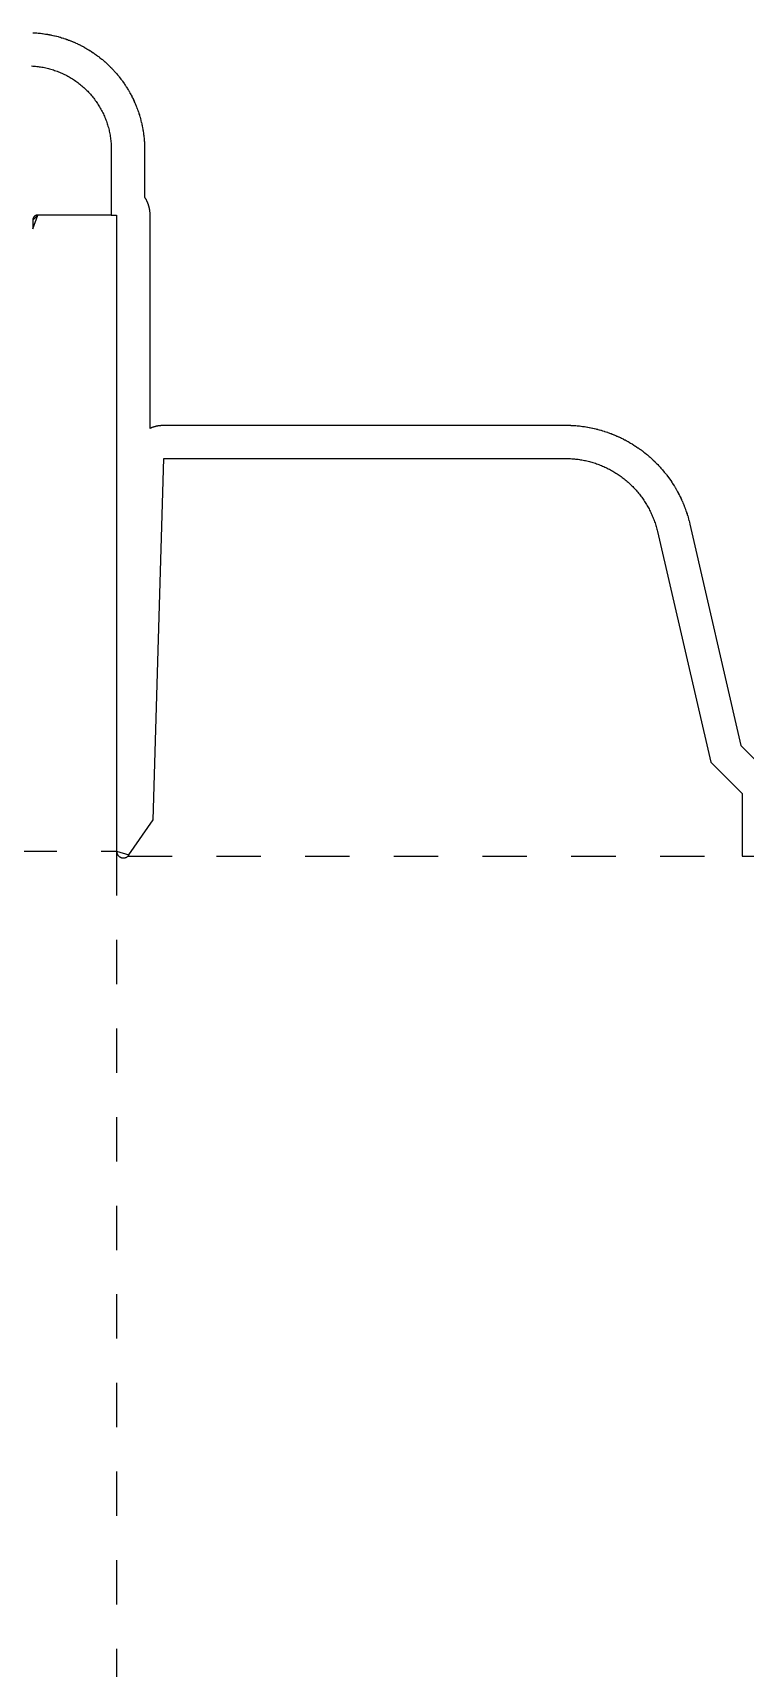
# Model space of a CAD drawing. Extents: x -9 to 1073, y -897 to 0.
# Drawn here: x 362.5 to 555.2, y -442.8 to 0 of the extents above; entities that cross this region are included whole.
import ezdxf

# ---------------------------------------------------------------- set-up
doc = ezdxf.new("R2010")
doc.units = 0
doc.linetypes.add('DASHED', pattern=[24, 12, -12])
for name, color, linetype in [('BLEED', 3, 'CONTINUOUS'), ('CREASE', 5, 'DASHED'), ('CUT', 1, 'CONTINUOUS')]:
    doc.layers.add(name, color=color, linetype=linetype)

msp = doc.modelspace()

# ---------------------------------------------------------------- linework, layer by layer
at = {"layer": 'BLEED'}
for p, q in [((362.4768, -0.0317), (362.6222, -0.0389)), ((362.6222, -0.0389), (362.9779, -0.0583)), ((362.9779, -0.0583), (363.1226, -0.067)), ((363.1226, -0.067), (363.4783, -0.0922)), ((363.4783, -0.0922), (363.6259, -0.1037)), ((363.6259, -0.1037), (363.9802, -0.1346)), ((363.9802, -0.1346), (364.1047, -0.1469)), ((364.1047, -0.1469), (364.4597, -0.1829)), ((364.4597, -0.1829), (364.6073, -0.1987)), ((364.6073, -0.1987), (364.9608, -0.2405)), ((364.9608, -0.2405), (365.107, -0.2592)), ((365.107, -0.2592), (365.4598, -0.3067)), ((365.4598, -0.3067), (365.6045, -0.3276)), ((365.6045, -0.3276), (365.9566, -0.3809)), ((365.9566, -0.3809), (366.084, -0.401)), ((366.084, -0.401), (366.4354, -0.4594)), ((366.4354, -0.4594), (366.5794, -0.4846)), ((366.5794, -0.4846), (366.93, -0.5486)), ((366.93, -0.5486), (367.0596, -0.5731)), ((367.0596, -0.5731), (367.4088, -0.6422)), ((367.4088, -0.6422), (367.5694, -0.6754)), ((367.5694, -0.6754), (367.9178, -0.751)), ((367.9178, -0.751), (368.0294, -0.7762)), ((368.0294, -0.7762), (368.3765, -0.8561)), ((368.3765, -0.8561), (368.5399, -0.895)), ((368.5399, -0.895), (368.8855, -0.9814)), ((368.8855, -0.9814), (368.9964, -1.0102)), ((368.9964, -1.0102), (369.3406, -1.1009)), ((369.3406, -1.1009), (369.4975, -1.1434)), ((369.4975, -1.1434), (369.841, -1.2406)), ((369.841, -1.2406), (369.9612, -1.2758)), ((369.9612, -1.2758), (370.3018, -1.3774)), ((370.3018, -1.3774), (370.4566, -1.4249)), ((370.4566, -1.4249), (370.7964, -1.5329)), ((370.7964, -1.5329), (370.9058, -1.5682)), ((370.9058, -1.5682), (371.2442, -1.6805)), ((371.2442, -1.6805), (371.3969, -1.733)), ((371.3969, -1.733), (371.7324, -1.8511)), ((371.7324, -1.8511), (371.8562, -1.8958)), ((371.8562, -1.8958), (372.1903, -2.0189)), ((372.1903, -2.0189), (372.33, -2.0714)), ((372.33, -2.0714), (372.6626, -2.2003)), ((372.6626, -2.2003), (372.7822, -2.2478)), ((372.7822, -2.2478), (373.1119, -2.381)), ((373.1119, -2.381), (373.2487, -2.4379)), ((373.2487, -2.4379), (373.577, -2.5769)), ((373.577, -2.5769), (373.711, -2.6345)), ((373.711, -2.6345), (374.0364, -2.7785)), ((374.0364, -2.7785), (374.171, -2.839)), ((374.171, -2.839), (374.495, -2.9887)), ((374.495, -2.9887), (374.6117, -3.0442)), ((374.6117, -3.0442), (374.9328, -3.1982)), ((374.9328, -3.1982), (375.0646, -3.263)), ((375.0646, -3.263), (375.3828, -3.4222)), ((375.3828, -3.4222), (375.5059, -3.4848)), ((375.5059, -3.4848), (375.822, -3.649)), ((375.822, -3.649), (375.9444, -3.7138)), ((375.9444, -3.7138), (376.2583, -3.883)), ((376.2583, -3.883), (376.3944, -3.9578)), ((376.3944, -3.9578), (376.7047, -4.1321)), ((376.7047, -4.1321), (376.8106, -4.1918)), ((376.8106, -4.1918), (377.1187, -4.3704)), ((377.1187, -4.3704), (377.2447, -4.4453)), ((377.2447, -4.4453), (377.55, -4.6289)), ((377.55, -4.6289), (377.6753, -4.7052)), ((377.6753, -4.7052), (377.9777, -4.8938)), ((377.9777, -4.8938), (378.0965, -4.9694)), ((378.0965, -4.9694), (378.3953, -5.1624)), ((378.3953, -5.1624), (378.5098, -5.2373)), ((378.5098, -5.2373), (378.8064, -5.4353)), ((378.8064, -5.4353), (378.9353, -5.5231)), ((378.9353, -5.5231), (379.2283, -5.7262)), ((379.2283, -5.7262), (379.332, -5.7996)), ((379.332, -5.7996), (379.6214, -6.0062)), ((379.6214, -6.0062), (379.7395, -6.0919)), ((379.7395, -6.0919), (380.0261, -6.3036)), ((380.0261, -6.3036), (380.1305, -6.3821)), ((380.1305, -6.3821), (380.4142, -6.5981)), ((380.4142, -6.5981), (380.5466, -6.7003)), ((380.5466, -6.7003), (380.826, -6.9214)), ((380.826, -6.9214), (380.9167, -6.9948)), ((380.9167, -6.9948), (381.1932, -7.2194)), ((381.1932, -7.2194), (381.312, -7.3174)), ((381.312, -7.3174), (381.5842, -7.5463)), ((381.5842, -7.5463), (381.6936, -7.6399)), ((381.6936, -7.6399), (381.9629, -7.8739)), ((381.9629, -7.8739), (382.0594, -7.9589)), ((382.0594, -7.9589), (382.325, -8.1965)), ((382.325, -8.1965), (382.4287, -8.2908)), ((382.4287, -8.2908), (382.6901, -8.532)), ((382.6901, -8.532), (382.8038, -8.6378)), ((382.8038, -8.6378), (383.0616, -8.8841)), ((383.0616, -8.8841), (383.1624, -8.9827)), ((383.1624, -8.9827), (383.4158, -9.2326)), ((383.4158, -9.2326), (383.5073, -9.3233)), ((383.5073, -9.3233), (383.7578, -9.5774)), ((383.7578, -9.5774), (383.8651, -9.689)), ((383.8651, -9.689), (384.1106, -9.9468)), ((384.1106, -9.9468), (384.1985, -10.0404)), ((384.1985, -10.0404), (384.4404, -10.3018)), ((384.4404, -10.3018), (384.5362, -10.4069)), ((384.5362, -10.4069), (384.7738, -10.6718)), ((384.7738, -10.6718), (384.876, -10.787)), ((384.876, -10.787), (385.1093, -11.0563)), ((385.1093, -11.0563), (385.1921, -11.1542)), ((385.1921, -11.1542), (385.4218, -11.4271)), ((385.4218, -11.4271), (385.5139, -11.538)), ((385.5139, -11.538), (385.7386, -11.8138)), ((385.7386, -11.8138), (385.835, -11.934)), ((385.835, -11.934), (386.0554, -12.2141)), ((386.0554, -12.2141), (386.1353, -12.317)), ((386.1353, -12.317), (386.3513, -12.6)), ((386.3513, -12.6), (386.4362, -12.7138)), ((386.4362, -12.7138), (386.6479, -13.0003)), ((386.6479, -13.0003), (386.7314, -13.1148)), ((386.7314, -13.1148), (386.9388, -13.405)), ((386.9388, -13.405), (387.0223, -13.5245)), ((387.0223, -13.5245), (387.2246, -13.8175)), ((387.2246, -13.8175), (387.2988, -13.9262)), ((387.2988, -13.9262), (387.4968, -14.2222)), ((387.4968, -14.2222), (387.5825, -14.3525)), ((387.5825, -14.3525), (387.7754, -14.652)), ((387.7754, -14.652), (387.841, -14.755)), ((387.841, -14.755), (388.0296, -15.0566)), ((388.0296, -15.0566), (388.111, -15.1898)), ((388.111, -15.1898), (388.2946, -15.4951)), ((388.2946, -15.4951), (388.3615, -15.6074)), ((388.3615, -15.6074), (388.5408, -15.9156)), ((388.5408, -15.9156), (388.6128, -16.043)), ((388.6128, -16.043), (388.787, -16.3541)), ((388.787, -16.3541), (388.854, -16.475)), ((388.854, -16.475), (389.0232, -16.7882)), ((389.0232, -16.7882), (389.0916, -16.9178)), ((389.0916, -16.9178), (389.2558, -17.2339)), ((389.2558, -17.2339), (389.322, -17.3642)), ((389.322, -17.3642), (389.4811, -17.6832)), ((389.4811, -17.6832), (389.5423, -17.8078)), ((389.5423, -17.8078), (389.6964, -18.1289)), ((389.6964, -18.1289), (389.7554, -18.2542)), ((389.7554, -18.2542), (389.9045, -18.5774)), ((389.9045, -18.5774), (389.9614, -18.7034)), ((389.9614, -18.7034), (390.1054, -19.0289)), ((390.1054, -19.0289), (390.163, -19.1628)), ((390.163, -19.1628), (390.3019, -19.4911)), ((390.3019, -19.4911), (390.3552, -19.6186)), ((390.3552, -19.6186), (390.4891, -19.949)), ((390.4891, -19.949), (390.5438, -20.088)), ((390.5438, -20.088), (390.672, -20.4199)), ((390.672, -20.4199), (390.721, -20.5495)), ((390.721, -20.5495), (390.8441, -20.8836)), ((390.8441, -20.8836), (390.8909, -21.0132)), ((390.8909, -21.0132), (391.009, -21.3494)), ((391.009, -21.3494), (391.0514, -21.4747)), ((391.0514, -21.4747), (391.1645, -21.8124)), ((391.1645, -21.8124), (391.2127, -21.96)), ((391.2127, -21.96), (391.32, -22.2998)), ((391.32, -22.2998), (391.3589, -22.4266)), ((391.3589, -22.4266), (391.4611, -22.7678)), ((391.4611, -22.7678), (391.5029, -22.9118)), ((391.5029, -22.9118), (391.5994, -23.2546)), ((391.5994, -23.2546), (391.6346, -23.382)), ((391.6346, -23.382), (391.7261, -23.7262)), ((391.7261, -23.7262), (391.7635, -23.8716)), ((391.7635, -23.8716), (391.8492, -24.2172)), ((391.8492, -24.2172), (391.8802, -24.3461)), ((391.8802, -24.3461), (391.9608, -24.6931)), ((391.9608, -24.6931), (391.9932, -24.8393)), ((391.9932, -24.8393), (392.0681, -25.1878)), ((392.0681, -25.1878), (392.094, -25.3138)), ((392.094, -25.3138), (392.1638, -25.663)), ((392.1638, -25.663), (392.1955, -25.8271)), ((392.1955, -25.8271), (392.2589, -26.1778)), ((392.2589, -26.1778), (392.2776, -26.2872)), ((392.2776, -26.2872), (392.3366, -26.6386)), ((392.3366, -26.6386), (392.3626, -26.8006)), ((392.3626, -26.8006), (392.4151, -27.1526)), ((392.4151, -27.1526), (392.4338, -27.283)), ((392.4338, -27.283), (392.4814, -27.6365)), ((392.4814, -27.6365), (392.4994, -27.7798)), ((392.4994, -27.7798), (392.5411, -28.1333)), ((392.5411, -28.1333), (392.5548, -28.2607)), ((392.5548, -28.2607), (392.5915, -28.615)), ((392.5915, -28.615), (392.6074, -28.7791)), ((392.6074, -28.7791), (392.6376, -29.1341)), ((392.6376, -29.1341), (392.6477, -29.2608)), ((392.6477, -29.2608), (392.6729, -29.6158)), ((392.6729, -29.6158), (392.6815, -29.7619)), ((392.6815, -29.7619), (392.701, -30.1176)), ((392.701, -30.1176), (392.7074, -30.245)), ((392.7074, -30.245), (392.7218, -30.6014)), ((392.7218, -30.6014), (392.7262, -30.7462)), ((392.7262, -30.7462), (392.7348, -31.1018)), ((392.7348, -31.1018), (392.7377, -31.266)), ((392.7377, -31.266), (392.7398, -31.6224)), ((392.7398, -31.6224), (392.7398, -44.545)), ((392.7398, -44.545), (392.7881, -44.6213)), ((392.7881, -44.6213), (392.8478, -44.7185)), ((392.8478, -44.7185), (392.9062, -44.8157)), ((392.9062, -44.8157), (392.9638, -44.9143)), ((392.9638, -44.9143), (393.0199, -45.0137)), ((393.0199, -45.0137), (393.0746, -45.113)), ((393.0746, -45.113), (393.1279, -45.2138)), ((393.1279, -45.2138), (393.1805, -45.3146)), ((393.1805, -45.3146), (393.2316, -45.4169)), ((393.2316, -45.4169), (393.2813, -45.5191)), ((393.2813, -45.5191), (393.3295, -45.6221)), ((393.3295, -45.6221), (393.3763, -45.7258)), ((393.3763, -45.7258), (393.4224, -45.8302)), ((393.4224, -45.8302), (393.4663, -45.9353)), ((393.4663, -45.9353), (393.5095, -46.0404)), ((393.5095, -46.0404), (393.5513, -46.1462)), ((393.5513, -46.1462), (393.5916, -46.2528)), ((393.5916, -46.2528), (393.6305, -46.3594)), ((393.6305, -46.3594), (393.6686, -46.4666)), ((393.6686, -46.4666), (393.7046, -46.5746)), ((393.7046, -46.5746), (393.7399, -46.6834)), ((393.7399, -46.6834), (393.773, -46.7921)), ((393.773, -46.7921), (393.8054, -46.9015)), ((393.8054, -46.9015), (393.8364, -47.011)), ((393.8364, -47.011), (393.8659, -47.1204)), ((393.8659, -47.1204), (393.894, -47.2313)), ((393.894, -47.2313), (393.9206, -47.3414)), ((393.9206, -47.3414), (393.9458, -47.453)), ((393.9458, -47.453), (393.9696, -47.5639)), ((393.9696, -47.5639), (393.9919, -47.6755)), ((393.9919, -47.6755), (394.0128, -47.7878)), ((394.0128, -47.7878), (394.033, -47.8994)), ((394.033, -47.8994), (394.051, -48.0118)), ((394.051, -48.0118), (394.0675, -48.1248)), ((394.0675, -48.1248), (394.0826, -48.2378)), ((394.0826, -48.2378), (394.097, -48.3502)), ((394.097, -48.3502), (394.1093, -48.4639)), ((394.1093, -48.4639), (394.1201, -48.577)), ((394.1201, -48.577), (394.1302, -48.6907)), ((394.1302, -48.6907), (394.1381, -48.8038)), ((394.1381, -48.8038), (394.1453, -48.9175)), ((394.1453, -48.9175), (394.1503, -49.0313)), ((394.1503, -49.0313), (394.1539, -49.145)), ((394.1539, -49.145), (394.1568, -49.2588)), ((394.1568, -49.2588), (394.1575, -49.3934)), ((394.1575, -49.3934), (394.1575, -107.1202)), ((394.1575, -107.1202), (394.1719, -107.1137)), ((394.1719, -107.1137), (394.2756, -107.0669)), ((394.2756, -107.0669), (394.38, -107.0215)), ((394.38, -107.0215), (394.4851, -106.9776)), ((394.4851, -106.9776), (394.591, -106.9351)), ((394.591, -106.9351), (394.6968, -106.8934)), ((394.6968, -106.8934), (394.8034, -106.8538)), ((394.8034, -106.8538), (394.9106, -106.8149)), ((394.9106, -106.8149), (395.0179, -106.7774)), ((395.0179, -106.7774), (395.1259, -106.7414)), ((395.1259, -106.7414), (395.2346, -106.7069)), ((395.2346, -106.7069), (395.3434, -106.6738)), ((395.3434, -106.6738), (395.4528, -106.6421)), ((395.4528, -106.6421), (395.5622, -106.6118)), ((395.5622, -106.6118), (395.6724, -106.583)), ((395.6724, -106.583), (395.7826, -106.555)), ((395.7826, -106.555), (395.8934, -106.529)), ((395.8934, -106.529), (396.005, -106.5038)), ((396.005, -106.5038), (396.1159, -106.4808)), ((396.1159, -106.4808), (396.2275, -106.4585)), ((396.2275, -106.4585), (396.3398, -106.4376)), ((396.3398, -106.4376), (396.4522, -106.4189)), ((396.4522, -106.4189), (396.5645, -106.4009)), ((396.5645, -106.4009), (396.6768, -106.3843)), ((396.6768, -106.3843), (396.7898, -106.3699)), ((396.7898, -106.3699), (396.9029, -106.3562)), ((396.9029, -106.3562), (397.0159, -106.344)), ((397.0159, -106.344), (397.1297, -106.3332)), ((397.1297, -106.3332), (397.2427, -106.3246)), ((397.2427, -106.3246), (397.3565, -106.3166)), ((397.3565, -106.3166), (397.4702, -106.3102)), ((397.4702, -106.3102), (397.584, -106.3051)), ((397.584, -106.3051), (397.6978, -106.3022)), ((397.6978, -106.3022), (397.8115, -106.3001)), ((397.8115, -106.3001), (397.913, -106.2994)), ((397.913, -106.2994), (506.6676, -106.2994)), ((506.6676, -106.2994), (507.0103, -106.3015)), ((507.0103, -106.3015), (507.1428, -106.3037)), ((507.1428, -106.3037), (507.4855, -106.3109)), ((507.4855, -106.3109), (507.5986, -106.3138)), ((507.5986, -106.3138), (507.9413, -106.3253)), ((507.9413, -106.3253), (508.055, -106.3296)), ((508.055, -106.3296), (508.397, -106.3454)), ((508.397, -106.3454), (508.5281, -106.3526)), ((508.5281, -106.3526), (508.8708, -106.3735)), ((508.8708, -106.3735), (508.9853, -106.3814)), ((508.9853, -106.3814), (509.3273, -106.4066)), ((509.3273, -106.4066), (509.441, -106.416)), ((509.441, -106.416), (509.7823, -106.4455)), ((509.7823, -106.4455), (509.9134, -106.4578)), ((509.9134, -106.4578), (510.2546, -106.4923)), ((510.2546, -106.4923), (510.3878, -106.5067)), ((510.3878, -106.5067), (510.7284, -106.5463)), ((510.7284, -106.5463), (510.8234, -106.5578)), ((510.8234, -106.5578), (511.1633, -106.601)), ((511.1633, -106.601), (511.2936, -106.6183)), ((511.2936, -106.6183), (511.6334, -106.6666)), ((511.6334, -106.6666), (511.7681, -106.6867)), ((511.7681, -106.6867), (512.1065, -106.74)), ((512.1065, -106.74), (512.1986, -106.7551)), ((512.1986, -106.7551), (512.537, -106.812)), ((512.537, -106.812), (512.6717, -106.8358)), ((512.6717, -106.8358), (513.0086, -106.8977)), ((513.0086, -106.8977), (513.1217, -106.9193)), ((513.1217, -106.9193), (513.4579, -106.9855)), ((513.4579, -106.9855), (513.589, -107.0122)), ((513.589, -107.0122), (513.9245, -107.0834)), ((513.9245, -107.0834), (514.0361, -107.1079)), ((514.0361, -107.1079), (514.3709, -107.1835)), ((514.3709, -107.1835), (514.4688, -107.2066)), ((514.4688, -107.2066), (514.8022, -107.2858)), ((514.8022, -107.2858), (514.9541, -107.3225)), ((514.9541, -107.3225), (515.286, -107.4074)), ((515.286, -107.4074), (515.3789, -107.4319)), ((515.3789, -107.4319), (515.7101, -107.5205)), ((515.7101, -107.5205), (515.8426, -107.5572)), ((515.8426, -107.5572), (516.1723, -107.6508)), ((516.1723, -107.6508), (516.2645, -107.6774)), ((516.2645, -107.6774), (516.5935, -107.7746)), ((516.5935, -107.7746), (516.7303, -107.8164)), ((516.7303, -107.8164), (517.0572, -107.9186)), ((517.0572, -107.9186), (517.1659, -107.9532)), ((517.1659, -107.9532), (517.4921, -108.0598)), ((517.4921, -108.0598), (517.6051, -108.0979)), ((517.6051, -108.0979), (517.9298, -108.2088)), ((517.9298, -108.2088), (518.0486, -108.2498)), ((518.0486, -108.2498), (518.3712, -108.365)), ((518.3712, -108.365), (518.4835, -108.4061)), ((518.4835, -108.4061), (518.8046, -108.5256)), ((518.8046, -108.5256), (518.9162, -108.5681)), ((518.9162, -108.5681), (519.2359, -108.6919)), ((519.2359, -108.6919), (519.3475, -108.7358)), ((519.3475, -108.7358), (519.6658, -108.864)), ((519.6658, -108.864), (519.7824, -108.9122)), ((519.7824, -108.9122), (520.0985, -109.0447)), ((520.0985, -109.0447), (520.2079, -109.0915)), ((520.2079, -109.0915), (520.5226, -109.2283)), ((520.5226, -109.2283), (520.6226, -109.2722)), ((520.6226, -109.2722), (520.9351, -109.4126)), ((520.9351, -109.4126), (521.059, -109.4695)), ((521.059, -109.4695), (521.37, -109.615)), ((521.37, -109.615), (521.4758, -109.6654)), ((521.4758, -109.6654), (521.784, -109.8144)), ((521.784, -109.8144), (521.8906, -109.867)), ((521.8906, -109.867), (522.1973, -110.0203)), ((522.1973, -110.0203), (522.2952, -110.07)), ((522.2952, -110.07), (522.5998, -110.227)), ((522.5998, -110.227), (522.7272, -110.2939)), ((522.7272, -110.2939), (523.0296, -110.4559)), ((523.0296, -110.4559), (523.1261, -110.5085)), ((523.1261, -110.5085), (523.4263, -110.6741)), ((523.4263, -110.6741), (523.5228, -110.7274)), ((523.5228, -110.7274), (523.8209, -110.8966)), ((523.8209, -110.8966), (523.9303, -110.9599)), ((523.9303, -110.9599), (524.2262, -111.1334)), ((524.2262, -111.1334), (524.3429, -111.2033)), ((524.3429, -111.2033), (524.6359, -111.3811)), ((524.6359, -111.3811), (524.7302, -111.4387)), ((524.7302, -111.4387), (525.0211, -111.6202)), ((525.0211, -111.6202), (525.114, -111.6792)), ((525.114, -111.6792), (525.4027, -111.8642)), ((525.4027, -111.8642), (525.5165, -111.9384)), ((525.5165, -111.9384), (525.8023, -112.1278)), ((525.8023, -112.1278), (525.9031, -112.1954)), ((525.9031, -112.1954), (526.1861, -112.3884)), ((526.1861, -112.3884), (526.289, -112.4597)), ((526.289, -112.4597), (526.5698, -112.657)), ((526.5698, -112.657), (526.6469, -112.7117)), ((526.6469, -112.7117), (526.9255, -112.9118)), ((526.9255, -112.9118), (527.0443, -112.999)), ((527.0443, -112.999), (527.3194, -113.2034)), ((527.3194, -113.2034), (527.4065, -113.269)), ((527.4065, -113.269), (527.6794, -113.477)), ((527.6794, -113.477), (527.7845, -113.5584)), ((527.7845, -113.5584), (528.0538, -113.7701)), ((528.0538, -113.7701), (528.1394, -113.8378)), ((528.1394, -113.8378), (528.4066, -114.053)), ((528.4066, -114.053), (528.498, -114.1279)), ((528.498, -114.1279), (528.7615, -114.3461)), ((528.7615, -114.3461), (528.8558, -114.426)), ((528.8558, -114.426), (529.1172, -114.6485)), ((529.1172, -114.6485), (529.218, -114.7356)), ((529.218, -114.7356), (529.4758, -114.9617)), ((529.4758, -114.9617), (529.5557, -115.0322)), ((529.5557, -115.0322), (529.8106, -115.2612)), ((529.8106, -115.2612), (529.8998, -115.3426)), ((529.8998, -115.3426), (530.1518, -115.5751)), ((530.1518, -115.5751), (530.2404, -115.6572)), ((530.2404, -115.6572), (530.4895, -115.8934)), ((530.4895, -115.8934), (530.5946, -115.9956)), ((530.5946, -115.9956), (530.8394, -116.2354)), ((530.8394, -116.2354), (530.9064, -116.3009)), ((530.9064, -116.3009), (531.149, -116.5435)), ((531.149, -116.5435), (531.2333, -116.6292)), ((531.2333, -116.6292), (531.4723, -116.8747)), ((531.4723, -116.8747), (531.5652, -116.9712)), ((531.5652, -116.9712), (531.8006, -117.2203)), ((531.8006, -117.2203), (531.8734, -117.2988)), ((531.8734, -117.2988), (532.1059, -117.5508)), ((532.1059, -117.5508), (532.1959, -117.6494)), ((532.1959, -117.6494), (532.4249, -117.905)), ((532.4249, -117.905), (532.5048, -117.995)), ((532.5048, -117.995), (532.7302, -118.2535)), ((532.7302, -118.2535), (532.8086, -118.3457)), ((532.8086, -118.3457), (533.0304, -118.607)), ((533.0304, -118.607), (533.1082, -118.6999)), ((533.1082, -118.6999), (533.3263, -118.9642)), ((533.3263, -118.9642), (533.4026, -119.0578)), ((533.4026, -119.0578), (533.6172, -119.3249)), ((533.6172, -119.3249), (533.6834, -119.4084)), ((533.6834, -119.4084), (533.8951, -119.6784)), ((533.8951, -119.6784), (533.9786, -119.7857)), ((533.9786, -119.7857), (534.186, -120.0586)), ((534.186, -120.0586), (534.258, -120.1558)), ((534.258, -120.1558), (534.4618, -120.4315)), ((534.4618, -120.4315), (534.5266, -120.5201)), ((534.5266, -120.5201), (534.7267, -120.798)), ((534.7267, -120.798), (534.803, -120.9053)), ((534.803, -120.9053), (534.9996, -121.1868)), ((534.9996, -121.1868), (535.0709, -121.2905)), ((535.0709, -121.2905), (535.2631, -121.5742)), ((535.2631, -121.5742), (535.3157, -121.6526)), ((535.3157, -121.6526), (535.505, -121.9385)), ((535.505, -121.9385), (535.5878, -122.0659)), ((535.5878, -122.0659), (535.7722, -122.3546)), ((535.7722, -122.3546), (535.8276, -122.4425)), ((535.8276, -122.4425), (536.009, -122.7341)), ((536.009, -122.7341), (536.0702, -122.8334)), ((536.0702, -122.8334), (536.2474, -123.1265)), ((536.2474, -123.1265), (536.3215, -123.2518)), ((536.3215, -123.2518), (536.4943, -123.5484)), ((536.4943, -123.5484), (536.5447, -123.6355)), ((536.5447, -123.6355), (536.7139, -123.9336)), ((536.7139, -123.9336), (536.7758, -124.0445)), ((536.7758, -124.0445), (536.9407, -124.3447)), ((536.9407, -124.3447), (537.1538, -124.7443)), ((537.1538, -124.7443), (537.2172, -124.8638)), ((537.2172, -124.8638), (537.3742, -125.1691)), ((537.3742, -125.1691), (537.4274, -125.275)), ((537.4274, -125.275), (537.5801, -125.5817)), ((537.5801, -125.5817), (537.6283, -125.6803)), ((537.6283, -125.6803), (537.7774, -125.9892)), ((537.7774, -125.9892), (537.8386, -126.1188)), ((537.8386, -126.1188), (537.9826, -126.4298)), ((537.9826, -126.4298), (538.025, -126.5227)), ((538.025, -126.5227), (538.1654, -126.8352)), ((538.1654, -126.8352), (538.2166, -126.9511)), ((538.2166, -126.9511), (538.3526, -127.2658)), ((538.3526, -127.2658), (538.3951, -127.3658)), ((538.3951, -127.3658), (538.5276, -127.6826)), ((538.5276, -127.6826), (538.5794, -127.8094)), ((538.5794, -127.8094), (538.7069, -128.1276)), ((538.7069, -128.1276), (538.7508, -128.2385)), ((538.7508, -128.2385), (538.8739, -128.5582)), ((538.8739, -128.5582), (538.9121, -128.6597)), ((538.9121, -128.6597), (539.0316, -128.9815)), ((539.0316, -128.9815), (539.0784, -129.1104)), ((539.0784, -129.1104), (539.1929, -129.4337)), ((539.1929, -129.4337), (539.2303, -129.541)), ((539.2303, -129.541), (539.3405, -129.865)), ((539.3405, -129.865), (539.3801, -129.9845)), ((539.3801, -129.9845), (539.4859, -130.3106)), ((539.4859, -130.3106), (539.5219, -130.4244)), ((539.5219, -130.4244), (539.6234, -130.752)), ((539.6234, -130.752), (539.658, -130.8665)), ((539.658, -130.8665), (539.7552, -131.1955)), ((539.7552, -131.1955), (539.7869, -131.305)), ((539.7869, -131.305), (539.8798, -131.6347)), ((539.8798, -131.6347), (539.9114, -131.7499)), ((539.9114, -131.7499), (540, -132.0811)), ((540, -132.0811), (540.0346, -132.2143)), ((540.0346, -132.2143), (540.1181, -132.547)), ((540.1181, -132.547), (540.1411, -132.6406)), ((540.1411, -132.6406), (540.221, -132.9739)), ((540.221, -132.9739), (540.2383, -133.0474)), ((540.2383, -133.0474), (554.071, -192.965)), ((554.071, -192.965), (560.7497, -199.6438))]:
    msp.add_line(p, q, dxfattribs=at)
at = {"layer": 'CREASE'}
for p, q in [((45, -221.5984), (385.1575, -221.5984)), ((385.1575, -221.5984), (385.1575, -675.1417)), ((388.1773, -223.0157), (554.3858, -223.0157))]:
    msp.add_line(p, q, dxfattribs=at)
at = {"layer": 'CUT'}
for p, q in [((362.1312, -9.0252), (362.4869, -9.0446)), ((362.4869, -9.0446), (362.8426, -9.0698)), ((362.8426, -9.0698), (363.1968, -9.1008)), ((363.1968, -9.1008), (363.5518, -9.1368)), ((363.5518, -9.1368), (363.9053, -9.1786)), ((363.9053, -9.1786), (364.2581, -9.2261)), ((364.2581, -9.2261), (364.6102, -9.2794)), ((364.6102, -9.2794), (364.9615, -9.3377)), ((364.9615, -9.3377), (365.3122, -9.4018)), ((365.3122, -9.4018), (365.6614, -9.4709)), ((365.6614, -9.4709), (366.0098, -9.5465)), ((366.0098, -9.5465), (366.3569, -9.6264)), ((366.3569, -9.6264), (366.7025, -9.7128)), ((366.7025, -9.7128), (367.0466, -9.8035)), ((367.0466, -9.8035), (367.3901, -9.9007)), ((367.3901, -9.9007), (367.7306, -10.0022)), ((367.7306, -10.0022), (368.0705, -10.1102)), ((368.0705, -10.1102), (368.4089, -10.2226)), ((368.4089, -10.2226), (368.7444, -10.3406)), ((368.7444, -10.3406), (369.0785, -10.4638)), ((369.0785, -10.4638), (369.4111, -10.5926)), ((369.4111, -10.5926), (369.7409, -10.7258)), ((369.7409, -10.7258), (370.0692, -10.8648)), ((370.0692, -10.8648), (370.3946, -11.0088)), ((370.3946, -11.0088), (370.7186, -11.1586)), ((370.7186, -11.1586), (371.0398, -11.3126)), ((371.0398, -11.3126), (371.358, -11.4718)), ((371.358, -11.4718), (371.6741, -11.6359)), ((371.6741, -11.6359), (371.988, -11.8051)), ((371.988, -11.8051), (372.2983, -11.9794)), ((372.2983, -11.9794), (372.6065, -12.1579)), ((372.6065, -12.1579), (372.9118, -12.3415)), ((372.9118, -12.3415), (373.2142, -12.5302)), ((373.2142, -12.5302), (373.513, -12.7231)), ((373.513, -12.7231), (373.8096, -12.9211)), ((373.8096, -12.9211), (374.1026, -13.1242)), ((374.1026, -13.1242), (374.3921, -13.3308)), ((374.3921, -13.3308), (374.6786, -13.5425)), ((374.6786, -13.5425), (374.9623, -13.7585)), ((374.9623, -13.7585), (375.2417, -13.9795)), ((375.2417, -13.9795), (375.5182, -14.2042)), ((375.5182, -14.2042), (375.7903, -14.4331)), ((375.7903, -14.4331), (376.0596, -14.6671)), ((376.0596, -14.6671), (376.3253, -14.9047)), ((376.3253, -14.9047), (376.5866, -15.1459)), ((376.5866, -15.1459), (376.8444, -15.3922)), ((376.8444, -15.3922), (377.0978, -15.642)), ((377.0978, -15.642), (377.3484, -15.8962)), ((377.3484, -15.8962), (377.5939, -16.1539)), ((377.5939, -16.1539), (377.8358, -16.4153)), ((377.8358, -16.4153), (378.0734, -16.6802)), ((378.0734, -16.6802), (378.3067, -16.9495)), ((378.3067, -16.9495), (378.5364, -17.2224)), ((378.5364, -17.2224), (378.761, -17.4982)), ((378.761, -17.4982), (378.9814, -17.7782)), ((378.9814, -17.7782), (379.1974, -18.0612)), ((379.1974, -18.0612), (379.409, -18.3478)), ((379.409, -18.3478), (379.6164, -18.6379)), ((379.6164, -18.6379), (379.8187, -18.931)), ((379.8187, -18.931), (380.0167, -19.2269)), ((380.0167, -19.2269), (380.2097, -19.5264)), ((380.2097, -19.5264), (380.3983, -19.8281)), ((380.3983, -19.8281), (380.5819, -20.1334)), ((380.5819, -20.1334), (380.7612, -20.4415)), ((380.7612, -20.4415), (380.9354, -20.7526)), ((380.9354, -20.7526), (381.1046, -21.0658)), ((381.1046, -21.0658), (381.2688, -21.3818)), ((381.2688, -21.3818), (381.4279, -21.7008)), ((381.4279, -21.7008), (381.582, -22.0219)), ((381.582, -22.0219), (381.731, -22.3452)), ((381.731, -22.3452), (381.875, -22.6706)), ((381.875, -22.6706), (382.014, -22.999)), ((382.014, -22.999), (382.1479, -23.3294)), ((382.1479, -23.3294), (382.2761, -23.6614)), ((382.2761, -23.6614), (382.3992, -23.9954)), ((382.3992, -23.9954), (382.5173, -24.3317)), ((382.5173, -24.3317), (382.6303, -24.6694)), ((382.6303, -24.6694), (382.7376, -25.0092)), ((382.7376, -25.0092), (382.8398, -25.3505)), ((382.8398, -25.3505), (382.9363, -25.6932)), ((382.9363, -25.6932), (383.0278, -26.0374)), ((383.0278, -26.0374), (383.1134, -26.383)), ((383.1134, -26.383), (383.1941, -26.73)), ((383.1941, -26.73), (383.269, -27.0785)), ((383.269, -27.0785), (383.3388, -27.4277)), ((383.3388, -27.4277), (383.4022, -27.7783)), ((383.4022, -27.7783), (383.4612, -28.1297)), ((383.4612, -28.1297), (383.5138, -28.4818)), ((383.5138, -28.4818), (383.5613, -28.8353)), ((383.5613, -28.8353), (383.603, -29.1888)), ((383.603, -29.1888), (383.6398, -29.543)), ((383.6398, -29.543), (383.67, -29.898)), ((383.67, -29.898), (383.6952, -30.253)), ((383.6952, -30.253), (383.7146, -30.6086)), ((383.7146, -30.6086), (383.729, -30.965)), ((383.729, -30.965), (383.7377, -31.3207)), ((383.7377, -31.3207), (383.7398, -31.6771)), ((383.7398, -31.6771), (383.7398, -31.6771)), ((383.7398, -31.6771), (383.7398, -49.3934)), ((363.8974, -49.3934), (362.4804, -50.8111)), ((362.4804, -53.1547), (363.8974, -49.3934)), ((362.4811, -50.7665), (362.4804, -50.7888)), ((362.4804, -50.7888), (362.4804, -50.8111)), ((362.4804, -50.8111), (362.4804, -53.1547)), ((362.4818, -50.7442), (362.4811, -50.7665)), ((362.4833, -50.7218), (362.4818, -50.7442)), ((362.4847, -50.6995), (362.4833, -50.7218)), ((362.4869, -50.6779), (362.4847, -50.6995)), ((362.489, -50.6556), (362.4869, -50.6779)), ((362.4912, -50.6333), (362.489, -50.6556)), ((362.4948, -50.611), (362.4912, -50.6333)), ((362.4977, -50.5894), (362.4948, -50.611)), ((362.5013, -50.567), (362.4977, -50.5894)), ((362.5056, -50.5454), (362.5013, -50.567)), ((362.5099, -50.5238), (362.5056, -50.5454)), ((362.5142, -50.5015), (362.5099, -50.5238)), ((362.5193, -50.4799), (362.5142, -50.5015)), ((362.525, -50.4583), (362.5193, -50.4799)), ((362.5308, -50.4367), (362.525, -50.4583)), ((362.5366, -50.4158), (362.5308, -50.4367)), ((362.543, -50.3942), (362.5366, -50.4158)), ((362.5495, -50.3734), (362.543, -50.3942)), ((362.5567, -50.3518), (362.5495, -50.3734)), ((362.5639, -50.3309), (362.5567, -50.3518)), ((362.5718, -50.31), (362.5639, -50.3309)), ((362.5798, -50.2891), (362.5718, -50.31)), ((362.5884, -50.269), (362.5798, -50.2891)), ((362.597, -50.2481), (362.5884, -50.269)), ((362.6057, -50.2279), (362.597, -50.2481)), ((362.615, -50.2078), (362.6057, -50.2279)), ((362.6251, -50.1876), (362.615, -50.2078)), ((362.6345, -50.1674), (362.6251, -50.1876)), ((362.6453, -50.148), (362.6345, -50.1674)), ((362.6554, -50.1286), (362.6453, -50.148)), ((362.6662, -50.1091), (362.6554, -50.1286)), ((362.6777, -50.0897), (362.6662, -50.1091)), ((362.6892, -50.0702), (362.6777, -50.0897)), ((362.7007, -50.0515), (362.6892, -50.0702)), ((362.713, -50.0328), (362.7007, -50.0515)), ((362.7252, -50.0141), (362.713, -50.0328)), ((362.7382, -49.9961), (362.7252, -50.0141)), ((362.7511, -49.9781), (362.7382, -49.9961)), ((362.7641, -49.9601), (362.7511, -49.9781)), ((362.7778, -49.9421), (362.7641, -49.9601)), ((362.7914, -49.9248), (362.7778, -49.9421)), ((362.8058, -49.9075), (362.7914, -49.9248)), ((362.8202, -49.8902), (362.8058, -49.9075)), ((362.8346, -49.8737), (362.8202, -49.8902)), ((362.849, -49.8571), (362.8346, -49.8737)), ((362.8642, -49.8406), (362.849, -49.8571)), ((362.88, -49.8247), (362.8642, -49.8406)), ((362.8951, -49.8089), (362.88, -49.8247)), ((362.911, -49.793), (362.8951, -49.8089)), ((362.9275, -49.7779), (362.911, -49.793)), ((362.9441, -49.7628), (362.9275, -49.7779)), ((362.9606, -49.7477), (362.9441, -49.7628)), ((362.9772, -49.7333), (362.9606, -49.7477)), ((362.9945, -49.7189), (362.9772, -49.7333)), ((363.0118, -49.7052), (362.9945, -49.7189)), ((363.029, -49.6908), (363.0118, -49.7052)), ((363.0463, -49.6778), (363.029, -49.6908)), ((363.0643, -49.6642), (363.0463, -49.6778)), ((363.0823, -49.6512), (363.0643, -49.6642)), ((363.101, -49.639), (363.0823, -49.6512)), ((363.1198, -49.6267), (363.101, -49.639)), ((363.1385, -49.6145), (363.1198, -49.6267)), ((363.1572, -49.6022), (363.1385, -49.6145)), ((363.1759, -49.5907), (363.1572, -49.6022)), ((363.1954, -49.5799), (363.1759, -49.5907)), ((363.2148, -49.5691), (363.1954, -49.5799)), ((363.2342, -49.5583), (363.2148, -49.5691)), ((363.2544, -49.5482), (363.2342, -49.5583)), ((363.2738, -49.5382), (363.2544, -49.5482)), ((363.294, -49.5288), (363.2738, -49.5382)), ((363.3142, -49.5194), (363.294, -49.5288)), ((363.335, -49.5101), (363.3142, -49.5194)), ((363.3552, -49.5014), (363.335, -49.5101)), ((363.3761, -49.4935), (363.3552, -49.5014)), ((363.397, -49.4849), (363.3761, -49.4935)), ((363.4178, -49.4777), (363.397, -49.4849)), ((363.4387, -49.4698), (363.4178, -49.4777)), ((363.4596, -49.4633), (363.4387, -49.4698)), ((363.4812, -49.4561), (363.4596, -49.4633)), ((363.5021, -49.4503), (363.4812, -49.4561)), ((363.5237, -49.4438), (363.5021, -49.4503)), ((363.5453, -49.4381), (363.5237, -49.4438)), ((363.5669, -49.433), (363.5453, -49.4381)), ((363.5885, -49.428), (363.5669, -49.433)), ((363.6101, -49.423), (363.5885, -49.428)), ((363.6324, -49.4186), (363.6101, -49.423)), ((363.654, -49.415), (363.6324, -49.4186)), ((363.6756, -49.4114), (363.654, -49.415)), ((363.6979, -49.4078), (363.6756, -49.4114)), ((363.7202, -49.405), (363.6979, -49.4078)), ((363.7418, -49.4021), (363.7202, -49.405)), ((363.7642, -49.3999), (363.7418, -49.4021)), ((363.7865, -49.3978), (363.7642, -49.3999)), ((363.8088, -49.3963), (363.7865, -49.3978)), ((363.8311, -49.3956), (363.8088, -49.3963)), ((363.8534, -49.3942), (363.8311, -49.3956)), ((363.875, -49.3942), (363.8534, -49.3942)), ((363.8974, -49.3934), (363.875, -49.3942)), ((383.7398, -49.3934), (363.8974, -49.3934)), ((383.7398, -49.3934), (383.7398, -49.3934)), ((383.7398, -49.3934), (385.1575, -49.3934)), ((383.7398, -49.3934), (383.7398, -49.3934)), ((385.1575, -49.3934), (385.1575, -49.3934)), ((385.1575, -49.3934), (385.1575, -221.5987)), ((395.0784, -213.0948), (397.913, -115.2994)), ((397.913, -115.2994), (397.913, -115.2994)), ((397.913, -115.2994), (506.6107, -115.2994)), ((506.6107, -115.2994), (506.6107, -115.2994)), ((506.6107, -115.2994), (506.9534, -115.3015)), ((506.9534, -115.3015), (507.2962, -115.3087)), ((507.2962, -115.3087), (507.6389, -115.3202)), ((507.6389, -115.3202), (507.9809, -115.3361)), ((507.9809, -115.3361), (508.3236, -115.357)), ((508.3236, -115.357), (508.6656, -115.3822)), ((508.6656, -115.3822), (509.0069, -115.4117)), ((509.0069, -115.4117), (509.3482, -115.4462)), ((509.3482, -115.4462), (509.6887, -115.4858)), ((509.6887, -115.4858), (510.0286, -115.529)), ((510.0286, -115.529), (510.3684, -115.5773)), ((510.3684, -115.5773), (510.7068, -115.6306)), ((510.7068, -115.6306), (511.0452, -115.6874)), ((511.0452, -115.6874), (511.3822, -115.7494)), ((511.3822, -115.7494), (511.7184, -115.8156)), ((511.7184, -115.8156), (512.0539, -115.8869)), ((512.0539, -115.8869), (512.3887, -115.9625)), ((512.3887, -115.9625), (512.7221, -116.0417)), ((512.7221, -116.0417), (513.054, -116.1266)), ((513.054, -116.1266), (513.3852, -116.2152)), ((513.3852, -116.2152), (513.715, -116.3088)), ((513.715, -116.3088), (514.044, -116.406)), ((514.044, -116.406), (514.3709, -116.5082)), ((514.3709, -116.5082), (514.697, -116.6148)), ((514.697, -116.6148), (515.0218, -116.7257)), ((515.0218, -116.7257), (515.3443, -116.8409)), ((515.3443, -116.8409), (515.6654, -116.9604)), ((515.6654, -116.9604), (515.9851, -117.0842)), ((515.9851, -117.0842), (516.3034, -117.2124)), ((516.3034, -117.2124), (516.6194, -117.3449)), ((516.6194, -117.3449), (516.9341, -117.4817)), ((516.9341, -117.4817), (517.2466, -117.6221)), ((517.2466, -117.6221), (517.5576, -117.7675)), ((517.5576, -117.7675), (517.8658, -117.9166)), ((517.8658, -117.9166), (518.1725, -118.0699)), ((518.1725, -118.0699), (518.477, -118.2269)), ((518.477, -118.2269), (518.7794, -118.3889)), ((518.7794, -118.3889), (519.0797, -118.5545)), ((519.0797, -118.5545), (519.3778, -118.7237)), ((519.3778, -118.7237), (519.6737, -118.8972)), ((519.6737, -118.8972), (519.9667, -119.075)), ((519.9667, -119.075), (520.2576, -119.2565)), ((520.2576, -119.2565), (520.5463, -119.4415)), ((520.5463, -119.4415), (520.8322, -119.6309)), ((520.8322, -119.6309), (521.1151, -119.8238)), ((521.1151, -119.8238), (521.3959, -120.0211)), ((521.3959, -120.0211), (521.6746, -120.2213)), ((521.6746, -120.2213), (521.9496, -120.4258)), ((521.9496, -120.4258), (522.2225, -120.6338)), ((522.2225, -120.6338), (522.4918, -120.8455)), ((522.4918, -120.8455), (522.7589, -121.0608)), ((522.7589, -121.0608), (523.0224, -121.279)), ((523.0224, -121.279), (523.2838, -121.5014)), ((523.2838, -121.5014), (523.5415, -121.7275)), ((523.5415, -121.7275), (523.7964, -121.9565)), ((523.7964, -121.9565), (524.0484, -122.189)), ((524.0484, -122.189), (524.2975, -122.4252)), ((524.2975, -122.4252), (524.5423, -122.665)), ((524.5423, -122.665), (524.785, -122.9076)), ((524.785, -122.9076), (525.024, -123.1531)), ((525.024, -123.1531), (525.2594, -123.4022)), ((525.2594, -123.4022), (525.492, -123.6542)), ((525.492, -123.6542), (525.721, -123.9098)), ((525.721, -123.9098), (525.9463, -124.1683)), ((525.9463, -124.1683), (526.1681, -124.4297)), ((526.1681, -124.4297), (526.3862, -124.6939)), ((526.3862, -124.6939), (526.6008, -124.961)), ((526.6008, -124.961), (526.8125, -125.231)), ((526.8125, -125.231), (527.0198, -125.5039)), ((527.0198, -125.5039), (527.2236, -125.7797)), ((527.2236, -125.7797), (527.4238, -126.0576)), ((527.4238, -126.0576), (527.6203, -126.3391)), ((527.6203, -126.3391), (527.8126, -126.6228)), ((527.8126, -126.6228), (528.0019, -126.9086)), ((528.0019, -126.9086), (528.1862, -127.1974)), ((528.1862, -127.1974), (528.3677, -127.489)), ((528.3677, -127.489), (528.5448, -127.782)), ((528.5448, -127.782), (528.7176, -128.0779)), ((528.7176, -128.0779), (528.8868, -128.3767)), ((528.8868, -128.3767), (529.0517, -128.677)), ((529.0517, -128.677), (529.213, -128.9794)), ((529.213, -128.9794), (529.3699, -129.2846)), ((529.3699, -129.2846), (529.5226, -129.5914)), ((529.5226, -129.5914), (529.6716, -129.9002)), ((529.6716, -129.9002), (529.8156, -130.2113)), ((529.8156, -130.2113), (529.956, -130.5238)), ((529.956, -130.5238), (530.0921, -130.8384)), ((530.0921, -130.8384), (530.2246, -131.1552)), ((530.2246, -131.1552), (530.352, -131.4734)), ((530.352, -131.4734), (530.4751, -131.7931)), ((530.4751, -131.7931), (530.5946, -132.115)), ((530.5946, -132.115), (530.7091, -132.4382)), ((530.7091, -132.4382), (530.8193, -132.7622)), ((530.8193, -132.7622), (530.9251, -133.0884)), ((530.9251, -133.0884), (531.0266, -133.416)), ((531.0266, -133.416), (531.1238, -133.745)), ((531.1238, -133.745), (531.2167, -134.0748)), ((531.2167, -134.0748), (531.3053, -134.406)), ((531.3053, -134.406), (531.3888, -134.7386)), ((531.3888, -134.7386), (531.4687, -135.072)), ((531.4687, -135.072), (531.4687, -135.072)), ((531.4687, -135.072), (545.8817, -197.5039)), ((545.8817, -197.5039), (545.8817, -197.5039)), ((545.8817, -197.5039), (554.3856, -206.0078)), ((554.3856, -206.0078), (554.3856, -206.0078)), ((554.3856, -206.0078), (554.3856, -223.0157)), ((388.5185, -222.642), (395.0784, -213.0948)), ((395.0784, -213.0948), (395.0784, -213.0948)), ((385.1575, -221.5987), (388.5185, -222.642)), ((385.1575, -221.5987), (385.1575, -221.5987)), ((385.1575, -221.5987), (385.1582, -221.6405)), ((385.1582, -221.6405), (385.1597, -221.6815)), ((385.1597, -221.6815), (385.1618, -221.7233)), ((385.1618, -221.7233), (385.1647, -221.765)), ((385.1647, -221.765), (385.169, -221.8068)), ((385.169, -221.8068), (385.1741, -221.8478)), ((385.1741, -221.8478), (385.1806, -221.8889)), ((385.1806, -221.8889), (385.1878, -221.9306)), ((385.1878, -221.9306), (385.1957, -221.971)), ((385.1957, -221.971), (385.2043, -222.012)), ((385.2043, -222.012), (385.2144, -222.0523)), ((385.2144, -222.0523), (385.2252, -222.0926)), ((385.2252, -222.0926), (385.2367, -222.133)), ((385.2367, -222.133), (385.249, -222.1726)), ((385.249, -222.1726), (385.2626, -222.2122)), ((385.2626, -222.2122), (385.277, -222.251)), ((385.277, -222.251), (385.2922, -222.2899)), ((385.2922, -222.2899), (385.308, -222.3288)), ((385.308, -222.3288), (385.3253, -222.367)), ((385.3253, -222.367), (385.3433, -222.4044)), ((385.3433, -222.4044), (385.362, -222.4418)), ((385.362, -222.4418), (385.3814, -222.4786)), ((385.3814, -222.4786), (385.4016, -222.5153)), ((385.4016, -222.5153), (385.4225, -222.5513)), ((385.4225, -222.5513), (385.4448, -222.5866)), ((385.4448, -222.5866), (385.4678, -222.6211)), ((385.4678, -222.6211), (385.4909, -222.6557)), ((385.4909, -222.6557), (385.5154, -222.6895)), ((385.5154, -222.6895), (385.5406, -222.7234)), ((385.5406, -222.7234), (385.5665, -222.7558)), ((385.5665, -222.7558), (385.5931, -222.7882)), ((385.5931, -222.7882), (385.6205, -222.8198)), ((385.6205, -222.8198), (385.6478, -222.8508)), ((385.6478, -222.8508), (385.6766, -222.881)), ((385.6766, -222.881), (385.7062, -222.9106)), ((385.7062, -222.9106), (385.7364, -222.9394)), ((385.7364, -222.9394), (385.7666, -222.9674)), ((385.7666, -222.9674), (385.7983, -222.9948)), ((385.7983, -222.9948), (385.83, -223.0222)), ((385.83, -223.0222), (385.8624, -223.0481)), ((385.8624, -223.0481), (385.8955, -223.0733)), ((385.8955, -223.0733), (385.9294, -223.0978)), ((385.9294, -223.0978), (385.9639, -223.1222)), ((385.9639, -223.1222), (385.9985, -223.1453)), ((385.9985, -223.1453), (386.0338, -223.1676)), ((386.0338, -223.1676), (386.0698, -223.1885)), ((386.0698, -223.1885), (386.1058, -223.2094)), ((386.1058, -223.2094), (386.1425, -223.2295)), ((386.1425, -223.2295), (386.1799, -223.2482)), ((386.1799, -223.2482), (386.2174, -223.2662)), ((386.2174, -223.2662), (386.2548, -223.2835)), ((386.2548, -223.2835), (386.2937, -223.3001)), ((386.2937, -223.3001), (386.3318, -223.3159)), ((386.3318, -223.3159), (386.3714, -223.3303)), ((386.3714, -223.3303), (386.4103, -223.344)), ((386.4103, -223.344), (386.4499, -223.357)), ((386.4499, -223.357), (386.4902, -223.3692)), ((386.4902, -223.3692), (386.5306, -223.38)), ((386.5306, -223.38), (386.5709, -223.3901)), ((386.5709, -223.3901), (386.6112, -223.3994)), ((386.6112, -223.3994), (386.6522, -223.4081)), ((386.6522, -223.4081), (386.6933, -223.4153)), ((386.6933, -223.4153), (386.7343, -223.4218)), ((386.7343, -223.4218), (386.7761, -223.4275)), ((386.7761, -223.4275), (386.8171, -223.4318)), ((386.8171, -223.4318), (386.8589, -223.4354)), ((386.8589, -223.4354), (386.9006, -223.4383)), ((386.9006, -223.4383), (386.9424, -223.4398)), ((386.9424, -223.4398), (386.9842, -223.4412)), ((386.9842, -223.4412), (387.0259, -223.4405)), ((387.0259, -223.4405), (387.0677, -223.4398)), ((387.0677, -223.4398), (387.1094, -223.4376)), ((387.1094, -223.4376), (387.1505, -223.4347)), ((387.1505, -223.4347), (387.1922, -223.4311)), ((387.1922, -223.4311), (387.234, -223.4261)), ((387.234, -223.4261), (387.275, -223.4203)), ((387.275, -223.4203), (387.3161, -223.4138)), ((387.3161, -223.4138), (387.3571, -223.4059)), ((387.3571, -223.4059), (387.3982, -223.3973)), ((387.3982, -223.3973), (387.4385, -223.3879)), ((387.4385, -223.3879), (387.4788, -223.3778)), ((387.4788, -223.3778), (387.5191, -223.3663)), ((387.5191, -223.3663), (387.5594, -223.3541)), ((387.5594, -223.3541), (387.599, -223.3411)), ((387.599, -223.3411), (387.6379, -223.3267)), ((387.6379, -223.3267), (387.6768, -223.3123)), ((387.6768, -223.3123), (387.7157, -223.2965)), ((387.7157, -223.2965), (387.7538, -223.2799)), ((387.7538, -223.2799), (387.792, -223.2619)), ((387.792, -223.2619), (387.8294, -223.2439)), ((387.8294, -223.2439), (387.8662, -223.2245)), ((387.8662, -223.2245), (387.9029, -223.2043)), ((387.9029, -223.2043), (387.9389, -223.1842)), ((387.9389, -223.1842), (387.9749, -223.1618)), ((387.9749, -223.1618), (388.0094, -223.1395)), ((388.0094, -223.1395), (388.044, -223.1165)), ((388.044, -223.1165), (388.0786, -223.0927)), ((388.0786, -223.0927), (388.1117, -223.0675)), ((388.1117, -223.0675), (388.1448, -223.0423)), ((388.1448, -223.0423), (388.1772, -223.0157)), ((388.1772, -223.0157), (388.1815, -223.0128)), ((388.1772, -223.0157), (388.1772, -223.0157)), ((388.1815, -223.0128), (388.1851, -223.0092)), ((388.1851, -223.0092), (388.1887, -223.0056)), ((388.1887, -223.0056), (388.193, -223.0027)), ((388.193, -223.0027), (388.1966, -222.9991)), ((388.1966, -222.9991), (388.2002, -222.9962)), ((388.2002, -222.9962), (388.2046, -222.9926)), ((388.2046, -222.9926), (388.2082, -222.9898)), ((388.2082, -222.9898), (388.2118, -222.9862)), ((388.2118, -222.9862), (388.2161, -222.9826)), ((388.2161, -222.9826), (388.2197, -222.9797)), ((388.2197, -222.9797), (388.2233, -222.9761)), ((388.2233, -222.9761), (388.2276, -222.9725)), ((388.2276, -222.9725), (388.2312, -222.9696)), ((388.2312, -222.9696), (388.2348, -222.966)), ((388.2348, -222.966), (388.2384, -222.9624)), ((388.2384, -222.9624), (388.2427, -222.9588)), ((388.2427, -222.9588), (388.2463, -222.9559)), ((388.2463, -222.9559), (388.2499, -222.9523)), ((388.2499, -222.9523), (388.2535, -222.9487)), ((388.2535, -222.9487), (388.2571, -222.9451)), ((388.2571, -222.9451), (388.2607, -222.9415)), ((388.2607, -222.9415), (388.265, -222.9386)), ((388.265, -222.9386), (388.2686, -222.935)), ((388.2686, -222.935), (388.2722, -222.9314)), ((388.2722, -222.9314), (388.2758, -222.9278)), ((388.2758, -222.9278), (388.2794, -222.9242)), ((388.2794, -222.9242), (388.283, -222.9206)), ((388.283, -222.9206), (388.2866, -222.917)), ((388.2866, -222.917), (388.2902, -222.9134)), ((388.2902, -222.9134), (388.2938, -222.9098)), ((388.2938, -222.9098), (388.2974, -222.9062)), ((388.2974, -222.9062), (388.301, -222.9026)), ((388.301, -222.9026), (388.3046, -222.899)), ((388.3046, -222.899), (388.3082, -222.8954)), ((388.3082, -222.8954), (388.3118, -222.8918)), ((388.3118, -222.8918), (388.3154, -222.8882)), ((388.3154, -222.8882), (388.319, -222.8846)), ((388.319, -222.8846), (388.3226, -222.881)), ((388.3226, -222.881), (388.3262, -222.8774)), ((388.3262, -222.8774), (388.3298, -222.8738)), ((388.3298, -222.8738), (388.3334, -222.8702)), ((388.3334, -222.8702), (388.3363, -222.8666)), ((388.3363, -222.8666), (388.3399, -222.863)), ((388.3399, -222.863), (388.3435, -222.8594)), ((388.3435, -222.8594), (388.3471, -222.8558)), ((388.3471, -222.8558), (388.3507, -222.8515)), ((388.3507, -222.8515), (388.3543, -222.8479)), ((388.3543, -222.8479), (388.3572, -222.8443)), ((388.3572, -222.8443), (388.3608, -222.8407)), ((388.3608, -222.8407), (388.3644, -222.8371)), ((388.3644, -222.8371), (388.368, -222.8328)), ((388.368, -222.8328), (388.3709, -222.8292)), ((388.3709, -222.8292), (388.3745, -222.8256)), ((388.3745, -222.8256), (388.3781, -222.822)), ((388.3781, -222.822), (388.381, -222.8177)), ((388.381, -222.8177), (388.3846, -222.8141)), ((388.3846, -222.8141), (388.3882, -222.8105)), ((388.3882, -222.8105), (388.391, -222.8062)), ((388.391, -222.8062), (388.3946, -222.8026)), ((388.3946, -222.8026), (388.3975, -222.799)), ((388.3975, -222.799), (388.4011, -222.7946)), ((388.4011, -222.7946), (388.4047, -222.791)), ((388.4047, -222.791), (388.4076, -222.7874)), ((388.4076, -222.7874), (388.4112, -222.7831)), ((388.4112, -222.7831), (388.4141, -222.7795)), ((388.4141, -222.7795), (388.4177, -222.7752)), ((388.4177, -222.7752), (388.4206, -222.7716)), ((388.4206, -222.7716), (388.4242, -222.768)), ((388.4242, -222.768), (388.427, -222.7637)), ((388.427, -222.7637), (388.4306, -222.7601)), ((388.4306, -222.7601), (388.4335, -222.7558)), ((388.4335, -222.7558), (388.4371, -222.7522)), ((388.4371, -222.7522), (388.44, -222.7478)), ((388.44, -222.7478), (388.4429, -222.7442)), ((388.4429, -222.7442), (388.4465, -222.7399)), ((388.4465, -222.7399), (388.4494, -222.7363)), ((388.4494, -222.7363), (388.4522, -222.732)), ((388.4522, -222.732), (388.4558, -222.7277)), ((388.4558, -222.7277), (388.4587, -222.7241)), ((388.4587, -222.7241), (388.4616, -222.7198)), ((388.4616, -222.7198), (388.4652, -222.7162)), ((388.4652, -222.7162), (388.4681, -222.7118)), ((388.4681, -222.7118), (388.471, -222.7075)), ((388.471, -222.7075), (388.4738, -222.7039)), ((388.4738, -222.7039), (388.4774, -222.6996)), ((388.4774, -222.6996), (388.4803, -222.6953)), ((388.4803, -222.6953), (388.4832, -222.6917)), ((388.4832, -222.6917), (388.4861, -222.6874)), ((388.4861, -222.6874), (388.489, -222.683)), ((388.489, -222.683), (388.4926, -222.6794)), ((388.4926, -222.6794), (388.4954, -222.6751)), ((388.4954, -222.6751), (388.4983, -222.6708)), ((388.4983, -222.6708), (388.5012, -222.6665)), ((388.5012, -222.6665), (388.5041, -222.6629)), ((388.5041, -222.6629), (388.507, -222.6586)), ((388.507, -222.6586), (388.5098, -222.6542)), ((388.5098, -222.6542), (388.5127, -222.6499)), ((388.5127, -222.6499), (388.5156, -222.6463)), ((388.5156, -222.6463), (388.5185, -222.642)), ((554.3856, -223.0157), (554.3856, -223.0157)), ((554.3856, -223.0157), (896.2438, -223.0157))]:
    msp.add_line(p, q, dxfattribs=at)

doc.saveas('drawing.dxf')
